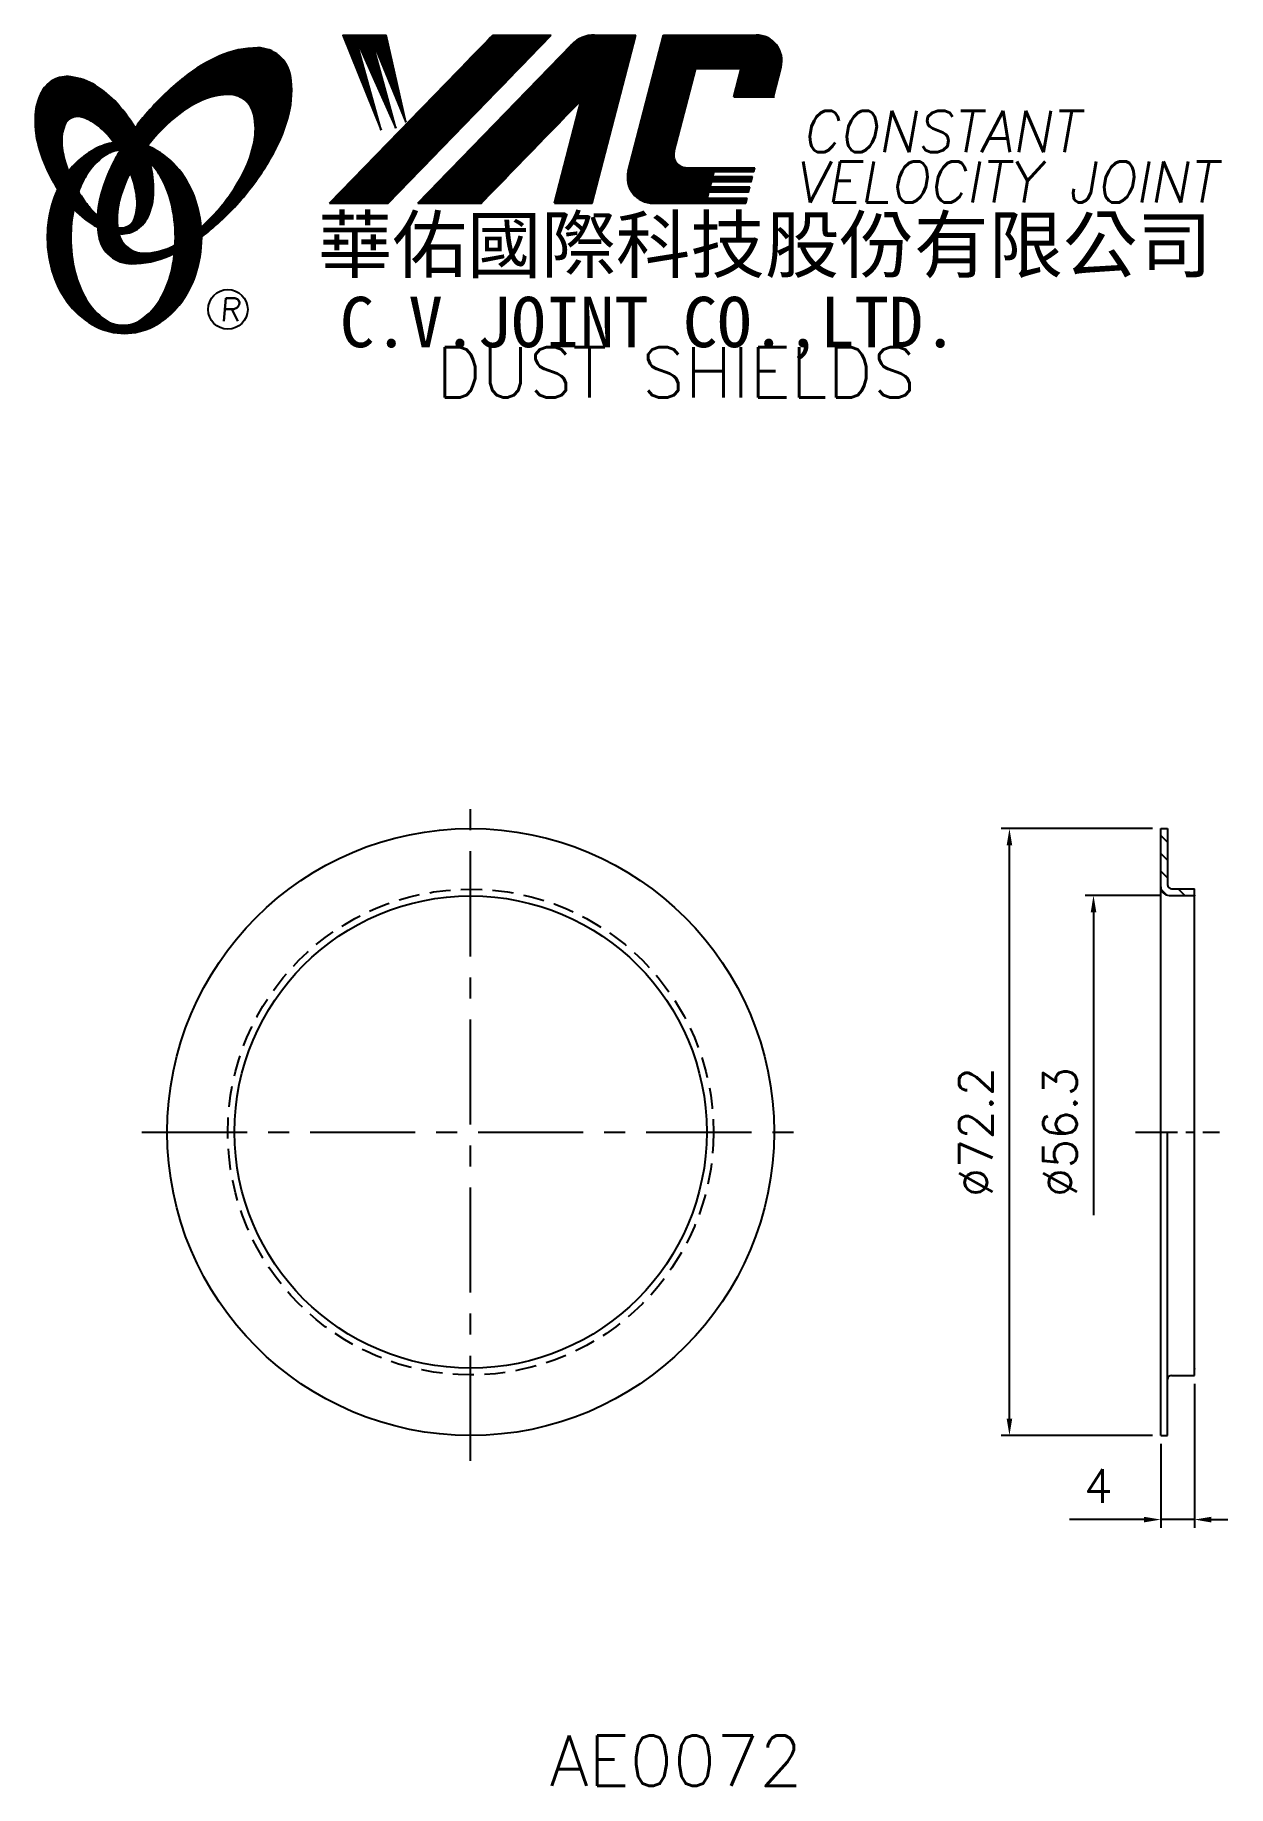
# Model space of a CAD drawing. Extents: x 88 to 230, y 1 to 210.
import ezdxf
from ezdxf.enums import TextEntityAlignment as Align

# ---------------------------------------------------------------- set-up
doc = ezdxf.new("R2010")
doc.units = 0
doc.header["$LTSCALE"] = 10
doc.header["$MEASUREMENT"] = 0
doc.linetypes.add('CENTER', pattern=[2, 1.25, -0.25, 0.25, -0.25])
doc.linetypes.add('HIDDEN', pattern=[0.375, 0.25, -0.125])
doc.layers.get('0').update_dxf_attribs({"linetype": 'CONTINUOUS'})
doc.layers.get('DEFPOINTS').update_dxf_attribs({"linetype": 'CONTINUOUS'})
doc.layers.add('4', color=4, linetype='CONTINUOUS')
doc.styles.add('CHINA', font='KAIU.TTF')
doc.styles.add('ITALICC', font='simplex.shx')
doc.dimstyles.new('STANDARD$0', dxfattribs={"dimtxt": 4, "dimasz": 2, "dimexe": 1, "dimexo": 1, "dimgap": 2, "dimtad": 1, "dimdec": 4, "dimzin": 10, "dimtxsty": 'ITALICC', "dimcen": 2, "dimclrd": 5, "dimclre": 5, "dimclrt": 18, "dimaunit": 1, "dimazin": 3, "dimtp": 0.1, "dimtfac": 0.7, "dimtdec": 4, "dimtmove": 0, "dimatfit": 3, "dimtolj": 1, "dimtzin": 10})
pattern_1 = [(45, (-10.559557, 2.159181), (-0.00883883476, 0.00883883476), [])]
pattern_2 = [(45, (158.030989, -34.145229), (-0.00727476112, 0.00727476112), [])]

# ---------------------------------------------------------------- blocks, each defined once
blk = doc.blocks.new('*D14')
at = {"color": 5, "linetype": 'BYBLOCK'}
for p, q in [((221.4, 115.2), (203.4, 115.2)), ((204.4, 45), (204.4, 113.2)), ((221.4, 43), (203.4, 43))]:
    blk.add_line(p, q, dxfattribs=at)
for points in [[(204.07, 113.2), (204.73, 113.2), (204.4, 115.2)], [(204.07, 45), (204.73, 45), (204.4, 43)]]:
    blk.add_solid(points, dxfattribs=at)
at = {"layer": 'DEFPOINTS', "color": 0, "linetype": 'BYBLOCK'}
for p in [(204.4, 115.2), (222.4, 115.2), (222.4, 43)]:
    blk.add_point(p, dxfattribs=at)
at = {"color": 18, "linetype": 'BYBLOCK', "insert": (200.4, 79.1), "char_height": 4, "attachment_point": 5, "rotation": 90, "style": 'ITALICC'}
blk.add_mtext('\\A1;∅72.2', dxfattribs=at)
blk = doc.blocks.new('*D15')
at = {"color": 5, "linetype": 'BYBLOCK'}
for p, q in [((226.4, 49.15), (226.4, 32)), ((222.4, 42), (222.4, 32)), ((220.4, 33), (211.54, 33)), ((226.4, 33), (222.4, 33)), ((228.4, 33), (230.4, 33))]:
    blk.add_line(p, q, dxfattribs=at)
for points in [[(220.4, 33.33), (220.4, 32.66), (222.4, 33)], [(228.4, 33.33), (228.4, 32.66), (226.4, 33)]]:
    blk.add_solid(points, dxfattribs=at)
at = {"layer": 'DEFPOINTS', "color": 0, "linetype": 'BYBLOCK'}
for p in [(226.4, 50.15), (222.4, 43), (222.4, 33)]:
    blk.add_point(p, dxfattribs=at)
at = {"color": 18, "linetype": 'BYBLOCK', "insert": (214.97, 37), "char_height": 4, "attachment_point": 5, "style": 'ITALICC'}
blk.add_mtext('\\A1;4', dxfattribs=at)
blk = doc.blocks.new('*D16')
at = {"color": 5, "linetype": 'BYBLOCK'}
for p, q in [((222.4, 107.25), (213.4, 107.25)), ((214.4, 105.25), (214.4, 69.19))]:
    blk.add_line(p, q, dxfattribs=at)
blk.add_solid([(214.07, 105.25), (214.73, 105.25), (214.4, 107.25)], dxfattribs=at)
at = {"layer": 'DEFPOINTS', "color": 0, "linetype": 'BYBLOCK'}
for p in [(214.4, 107.25), (223.4, 107.25), (222.4, 50.95)]:
    blk.add_point(p, dxfattribs=at)
at = {"color": 18, "linetype": 'BYBLOCK', "insert": (210.4, 79.1), "char_height": 4, "attachment_point": 5, "rotation": 90, "style": 'ITALICC'}
blk.add_mtext('\\A1;∅56.3', dxfattribs=at)

msp = doc.modelspace()

# ---------------------------------------------------------------- hatches: boundary and pattern name
at = {"layer": '4', "linetype": 'CONTINUOUS'}
h = msp.add_hatch(dxfattribs=at)
h.set_pattern_fill('ANSI31', color=5, scale=0.1, style=0)
h.set_pattern_definition(pattern_1)
h.paths.add_polyline_path([(149.89915, 209.59016), (142.94184, 209.59016), (123.52524, 189.5864), (130.48254, 189.5864)])
h.paths.add_polyline_path([(153.44604, 201.82459), (150.26567, 189.5864), (154.74665, 189.5864), (159.94509, 209.59016), (155.04836, 209.59016, 0.202785967), (152.31429, 208.43375), (134.02015, 189.5864), (141.56707, 189.5864)])
h.paths.add_polyline_path([(167.07315, 205.59175), (172.46687, 205.59175), (171.59785, 202.24773), (176.31467, 202.24773), (177.23139, 205.7753, 0.490800957), (174.28119, 209.59016), (163.24687, 209.59016), (159.03982, 193.40127, 0.490800957), (161.99002, 189.5864), (173.02433, 189.5864), (173.17878, 190.18072), (168.46196, 190.18072), (168.65532, 190.9248), (173.37214, 190.9248), (173.5307, 191.53494), (168.81388, 191.53494), (168.97513, 192.15541), (173.69195, 192.15541), (173.84813, 192.7564), (169.13131, 192.7564), (169.28811, 193.35978), (174.00493, 193.35978), (174.12166, 193.80897), (165.98191, 193.80897, -0.490800957), (164.50681, 195.7164)])
h = msp.add_hatch(dxfattribs=at)
h.set_pattern_fill('ANSI31', color=1, scale=0.1, style=0)
h.set_pattern_definition(pattern_1)
h.paths.add_polyline_path([(130.25721, 209.59016), (125.07988, 209.59016), (129.65065, 198.28643), (126.58471, 209.24441), (131.41945, 198.52208), (128.47144, 209.24441), (132.59866, 199.22905)])
h = msp.add_hatch(dxfattribs=at)
h.set_pattern_fill('ANSI31', color=5, scale=0.082305, style=0)
h.set_pattern_definition([(45, (-10.559557, 2.159181), (-0.00727476112, 0.00727476112), [])])
h.paths.add_polyline_path([(111.47591, 202.52769, -0.172879177), (113.41739, 201.86912, -0.172879177), (114.50468, 200.13107, -0.104527385), (114.53246, 196.80288, -0.065680101), (113.36293, 193.40092, -0.051823203), (110.92251, 189.55853, -0.044272532), (108.24754, 186.7322, -0.020203161), (108.30112, 185.59428, 0.006517006), (108.70568, 185.90635, 0.049863361), (113.2591, 190.31942, 0.049863361), (116.84874, 195.54658, 0.063682799), (118.66978, 200.17393, 0.103597411), (118.85908, 204.7579, 0.177892575), (117.51047, 207.12818, 0.177892575), (114.94808, 208.0615, 0.103597411), (110.46028, 207.10846, 0.063682799), (106.20254, 204.53938, 0.049863361), (101.64911, 200.12632, 0.016070017), (100.37842, 198.52001, -0.007061632), (100.6257, 198.08298, -0.031648676), (101.57828, 196.0464, -0.008069351), (102.01019, 196.61071, -0.051823203), (105.18856, 199.86917, -0.065680101), (108.2305, 201.78952, -0.104527385)])
h.paths.add_polyline_path([(98.40025, 189.36637, -0.065680101), (99.56978, 192.76832, -0.006063428), (99.81372, 193.24334, 0.027613469), (99.08688, 194.83141, 0.017011252), (98.55346, 195.76638, 0.007829282), (98.05948, 194.89916, 0.063682799), (96.23843, 190.27181, 0.103597411), (96.04913, 185.68784, 0.177892575), (97.39774, 183.31756, 0.177892575), (99.96013, 182.38423, 0.103597411), (104.44793, 183.33728, 0.008811776), (105.0749, 183.62736, 0.013922709), (105.15222, 184.59717, -0.009086703), (104.70221, 184.37972, -0.104527385), (101.45679, 183.64156, -0.172879177), (99.51532, 184.30012, -0.172879177), (98.42802, 186.03818, -0.104527385)])
h = msp.add_hatch(dxfattribs=at)
h.set_pattern_fill('ANSI31', color=3, scale=0.082305, style=0)
h.set_pattern_definition(pattern_2)
h.paths.add_polyline_path([(95.67941, 203.57852, 0.106488277), (92.73753, 204.61709, 0.158297415), (90.64733, 204.22205, 0.158297415), (89.188, 202.67436, 0.106488277), (88.47719, 199.63659, 0.071723199), (88.89523, 196.32364, 0.058080454), (90.44022, 192.50825, 0.058080454), (92.82126, 189.15046, 0.071723199), (95.3865, 187.01271, 0.020895977), (95.92669, 186.71072, -0.030777155), (95.91078, 188.08694, -0.042059526), (94.81443, 189.2497, -0.04691039), (93.19526, 191.73085, -0.04691039), (92.06698, 194.47033, -0.060581117), (91.66488, 196.7324, -0.10187153), (91.9765, 198.8206, -0.185892489), (92.75659, 199.71224, -0.185892489), (93.93323, 199.85036, -0.10187153), (95.83088, 198.92483, -0.060581117), (97.46772, 197.31256, -0.04691039), (99.08688, 194.83141, -0.04691039), (100.21516, 192.09192, -0.060581117), (100.61726, 189.82985, -0.10187153), (100.30564, 187.74165, -0.185892489), (99.52555, 186.85001, -0.185892489), (98.34891, 186.71189, -0.002013383), (98.30811, 186.72252, 0.021593804), (98.42802, 186.03818, 0.006477741), (98.44603, 185.96114, 0.14950097), (100.41858, 186.36918, 0.158297415), (101.87791, 187.91687, 0.106488277), (102.58873, 190.95463, 0.071723199), (102.17068, 194.26759, 0.058080454), (100.6257, 198.08298, 0.058080454), (98.24465, 201.44077, 0.071723199)])
h = msp.add_hatch(dxfattribs=at)
h.set_pattern_fill('ANSI31', color=1, scale=0.082305, style=0)
h.set_pattern_definition(pattern_2)
h.paths.add_polyline_path([(96.77303, 195.25507, -0.120168026), (98.46483, 195.90846, 0.016865385), (97.86507, 196.7912, 0.076648372), (95.70884, 196.07228, 0.104809576), (92.62438, 193.55918, 0.005838257), (92.45744, 193.34698, 0.028089978), (93.19526, 191.73085, 0.014237292), (93.63739, 190.9458, -0.045767751), (94.56257, 192.88264, -0.106890197)])
h.paths.add_polyline_path([(92.74167, 185.50045, -0.048711043), (93.07177, 188.88079, -0.007865741), (92.82126, 189.15046, -0.037695478), (91.18539, 191.26922, 0.03042545), (90.66006, 189.96524, 0.080710289), (89.93463, 185.50045, 0.080710289), (90.66006, 181.03566, 0.089265679), (92.62438, 177.44172, 0.104809576), (95.70884, 174.92862, 0.11926607), (99.11803, 174.10369, 0.11926607), (102.52722, 174.92862, 0.104809576), (105.61168, 177.44172, 0.089265679), (107.576, 181.03566, 0.080710289), (108.30144, 185.50045, 0.080710289), (107.576, 189.96524, 0.089265679), (105.61168, 193.55918, 0.104809576), (102.52722, 196.07228, 0.025513357), (101.83399, 196.38503, 0.004818181), (101.57828, 196.0464, -0.023722145), (102.1195, 194.44965, -0.065307489), (103.35468, 192.88264, -0.073950765), (104.66713, 189.68492, -0.060532391), (105.17559, 185.50045, -0.060532391), (104.66713, 181.31599, -0.073950765), (103.35468, 178.11826, -0.106890197), (101.14422, 175.74583, -0.153118262), (98.95863, 175.06046, -0.153118262), (96.77303, 175.74583, -0.106890197), (94.56257, 178.11826, -0.073950765), (93.25012, 181.31599, -0.060532391)])
h = msp.add_hatch(dxfattribs=at)
h.set_pattern_fill('ANSI31', color=5, scale=12, angle=90, style=0)
h.set_pattern_definition([(135, (17.9895, 4.8219), (-1.06066, -1.06066), [])])
h.paths.add_polyline_path([(226.39848, 107.24607), (226.39848, 108.04607), (223.69848, 108.04607, -0.414213562), (223.19848, 108.54607), (223.19848, 115.19607), (222.39848, 115.19607), (222.39848, 108.24607, 0.414213562), (223.39848, 107.24607)])

# ---------------------------------------------------------------- linework, layer by layer
at = {"layer": '4', "color": 5, "linetype": 'CONTINUOUS'}
for p, q in [((123.52524, 189.5864), (142.94184, 209.59016)), ((130.48254, 189.5864), (149.89915, 209.59016)), ((134.02015, 189.5864), (152.31429, 208.43375)), ((142.94184, 209.59016), (149.89915, 209.59016)), ((154.74665, 189.5864), (159.94509, 209.59016)), ((155.04836, 209.59016), (159.94509, 209.59016)), ((159.03982, 193.40127), (163.24687, 209.59016)), ((163.24687, 209.59016), (174.28119, 209.59016)), ((164.50681, 195.7164), (167.07315, 205.59175)), ((167.07315, 205.59175), (172.46687, 205.59175)), ((171.59785, 202.24773), (172.46687, 205.59175)), ((176.31467, 202.24773), (177.23139, 205.7753)), ((171.59785, 202.24773), (176.4651, 202.24773)), ((141.56707, 189.5864), (153.44604, 201.82459)), ((150.26567, 189.5864), (153.44604, 201.82459)), ((165.98191, 193.80897), (174.12166, 193.80897)), ((174.00493, 193.35978), (174.12166, 193.80897)), ((168.81388, 191.53494), (168.97513, 192.15541)), ((168.97513, 192.15541), (173.69195, 192.15541)), ((169.13131, 192.7564), (169.28811, 193.35978)), ((169.13131, 192.7564), (173.84813, 192.7564)), ((169.28811, 193.35978), (174.00493, 193.35978)), ((173.69195, 192.15541), (173.84813, 192.7564)), ((123.52524, 189.5864), (130.48254, 189.5864)), ((134.02015, 189.5864), (141.56707, 189.5864)), ((150.26567, 189.5864), (154.74665, 189.5864)), ((161.99002, 189.5864), (173.02433, 189.5864)), ((168.46196, 190.18072), (168.65532, 190.9248)), ((168.46196, 190.18072), (173.17878, 190.18072)), ((168.65532, 190.9248), (173.37214, 190.9248)), ((168.81388, 191.53494), (173.5307, 191.53494)), ((173.02433, 189.5864), (173.17878, 190.18072)), ((173.37214, 190.9248), (173.5307, 191.53494))]:
    msp.add_line(p, q, dxfattribs=at)
at = {"layer": '4', "color": 1, "linetype": 'CONTINUOUS'}
for p, q in [((125.07988, 209.59016), (129.65065, 198.28643)), ((125.07988, 209.59016), (130.25721, 209.59016)), ((129.65065, 198.28643), (126.58471, 209.24441)), ((126.58471, 209.24441), (131.41945, 198.52208)), ((128.47144, 209.24441), (132.59866, 199.22905)), ((131.41945, 198.52208), (128.47144, 209.24441)), ((132.59866, 199.22905), (130.25721, 209.59016))]:
    msp.add_line(p, q, dxfattribs=at)
at = {"layer": '4', "color": 5, "linetype": 'CENTER'}
for p, q in [((140.29845, 39.99607), (140.29845, 118.19607)), ((101.19845, 79.09607), (179.39845, 79.09607))]:
    msp.add_line(p, q, dxfattribs=at)
at = {"layer": '4', "color": 7, "linetype": 'CONTINUOUS'}
for p, q in [((222.39848, 42.99607), (222.39848, 115.19607)), ((222.39848, 115.19607), (223.19848, 115.19607)), ((223.19848, 115.19607), (223.19848, 108.54607)), ((223.39848, 107.24607), (226.39848, 107.24607)), ((223.69848, 108.04607), (226.39848, 108.04607)), ((226.39848, 50.14607), (226.39848, 108.04607)), ((223.19848, 42.99607), (223.19848, 79.09607)), ((223.69848, 50.14607), (226.39848, 50.14607)), ((222.39848, 42.99607), (223.19848, 42.99607))]:
    msp.add_line(p, q, dxfattribs=at)
at = {"layer": '4', "color": 5, "linetype": 'CENTER', "ltscale": 0.4}
msp.add_line((219.39848, 79.09607), (229.39848, 79.09607), dxfattribs=at)
at = {"layer": '4', "color": 5, "linetype": 'CONTINUOUS'}
for points in [[(108.30112, 185.59428, 0.006517006), (108.70568, 185.90635, 0.049863361), (113.2591, 190.31942, 0.049863361), (116.84874, 195.54658, 0.063682799), (118.66978, 200.17393, 0.103597411), (118.85908, 204.7579, 0.177892575), (117.51047, 207.12818, 0.177892575), (114.94808, 208.0615, 0.103597411), (110.46028, 207.10846, 0.063682799), (106.20254, 204.53938, 0.049863361), (101.64911, 200.12632, 0.016070017), (100.37842, 198.52001)], [(108.24754, 186.7322, 0.044272532), (110.92251, 189.55853, 0.051823203), (113.36293, 193.40092, 0.065680101), (114.53246, 196.80288, 0.104527385), (114.50468, 200.13107, 0.172879177), (113.41739, 201.86912, 0.172879177), (111.47591, 202.52769, 0.104527385), (108.2305, 201.78952, 0.065680101), (105.18856, 199.86917, 0.051823203), (102.01019, 196.61071, 0.008069351), (101.57828, 196.0464)], [(98.55346, 195.76638, 0.007829282), (98.05948, 194.89916, 0.063682799), (96.23843, 190.27181, 0.103597411), (96.04913, 185.68784, 0.177892575), (97.39774, 183.31756, 0.177892575), (99.96013, 182.38423, 0.103597411), (104.44793, 183.33728, 0.008811776), (105.0749, 183.62736, 0.008811776)], [(99.81372, 193.24334, 0.006063428), (99.56978, 192.76832, 0.065680101), (98.40025, 189.36637, 0.104527385), (98.42802, 186.03818, 0.172879177), (99.51532, 184.30012, 0.172879177), (101.45679, 183.64156, 0.104527385), (104.70221, 184.37972, 0.009086703), (105.15222, 184.59717, 0.009086703)]]:
    msp.add_lwpolyline(points, format="xyb", dxfattribs=at)
at = {"layer": '4', "color": 3, "linetype": 'CONTINUOUS'}
for points in [[(98.44603, 185.96114, 0.14950097), (100.41858, 186.36918, 0.158297415), (101.87791, 187.91687, 0.106488277), (102.58873, 190.95463, 0.071723199), (102.17068, 194.26759, 0.058080454), (100.6257, 198.08298, 0.058080454), (98.24465, 201.44077, 0.071723199), (95.67941, 203.57852, 0.106488277), (92.73753, 204.61709, 0.158297415), (90.64733, 204.22205, 0.158297415), (89.188, 202.67436, 0.106488277), (88.47719, 199.63659, 0.071723199), (88.89523, 196.32364, 0.058080454), (90.44022, 192.50825, 0.058080454), (92.82126, 189.15046, 0.071723199), (95.3865, 187.01271, 0.020895977), (95.92669, 186.71072, 0.020895977)], [(98.30811, 186.72252, 0.002013383), (98.34891, 186.71189, 0.185892489), (99.52555, 186.85001, 0.185892489), (100.30564, 187.74165, 0.10187153), (100.61726, 189.82985, 0.060581117), (100.21516, 192.09192, 0.04691039), (99.08688, 194.83141, 0.04691039), (97.46772, 197.31256, 0.060581117), (95.83088, 198.92483, 0.10187153), (93.93323, 199.85036, 0.185892489), (92.75659, 199.71224, 0.185892489), (91.9765, 198.8206, 0.10187153), (91.66488, 196.7324, 0.060581117), (92.06698, 194.47033, 0.04691039), (93.19526, 191.73085, 0.04691039), (94.81443, 189.2497, 0.042059526), (95.91078, 188.08694, 0.042059526)]]:
    msp.add_lwpolyline(points, format="xyb", dxfattribs=at)
at = {"layer": '4', "color": 1, "linetype": 'CONTINUOUS'}
for points in [[(91.18539, 191.26922, 0.03042545), (90.66006, 189.96524, 0.080710289), (89.93463, 185.50045, 0.080710289), (90.66006, 181.03566, 0.089265679), (92.62438, 177.44172, 0.104809576), (95.70884, 174.92862, 0.11926607), (99.11803, 174.10369, 0.11926607), (102.52722, 174.92862, 0.104809576), (105.61168, 177.44172, 0.089265679), (107.576, 181.03566, 0.080710289), (108.30144, 185.50045, 0.080710289), (107.576, 189.96524, 0.089265679), (105.61168, 193.55918, 0.104809576), (102.52722, 196.07228, 0.025513357), (101.83399, 196.38503, 0.025513357)], [(97.86507, 196.7912, 0.076648372), (95.70884, 196.07228, 0.104809576), (92.62438, 193.55918, 0.005838257), (92.45744, 193.34698, 0.005838257)], [(98.46483, 195.90846, 0.120168026), (96.77303, 195.25507, 0.106890197), (94.56257, 192.88264, 0.045767751), (93.63739, 190.9458, 0.045767751)], [(93.07177, 188.88079, 0.048711043), (92.74167, 185.50045, 0.060532391), (93.25012, 181.31599, 0.073950765), (94.56257, 178.11826, 0.106890197), (96.77303, 175.74583, 0.153118262), (98.95863, 175.06046, 0.153118262), (101.14422, 175.74583, 0.106890197), (103.35468, 178.11826, 0.073950765), (104.66713, 181.31599, 0.060532391), (105.17559, 185.50045, 0.060532391), (104.66713, 189.68492, 0.073950765), (103.35468, 192.88264, 0.065307489), (102.1195, 194.44965)]]:
    msp.add_lwpolyline(points, format="xyb", dxfattribs=at)
at = {"layer": '4', "color": 5, "linetype": 'CONTINUOUS'}
msp.add_circle((111.42227, 176.95473), 2.35282, dxfattribs=at)
at = {"layer": '4', "color": 7, "linetype": 'CONTINUOUS'}
for radius in [36.1, 28.09]:
    msp.add_circle((140.29845, 79.09607), radius, dxfattribs=at)
at = {"layer": '4', "color": 5, "linetype": 'HIDDEN'}
msp.add_circle((140.29845, 79.09607), 28.89, dxfattribs=at)
at = {"layer": '4', "color": 5, "linetype": 'CONTINUOUS'}
for centre, radius, start, end in [((155.04836, 205.77992), 3.81024, 90, 135.8533387), ((174.28119, 206.54197), 3.04819, 345.4326059, 90), ((165.98191, 195.33307), 1.5241, 165.4326059, 270), ((161.99002, 192.6346), 3.04819, 165.4326059, 270)]:
    msp.add_arc(centre, radius, start, end, dxfattribs=at)
at = {"layer": '4', "color": 7, "linetype": 'CONTINUOUS'}
for centre, radius, start, end in [((223.69848, 108.54607), 0.5, 180, 270), ((223.39848, 108.24607), 1, 180, 270), ((223.69848, 49.64607), 0.5, 90, 180)]:
    msp.add_arc(centre, radius, start, end, dxfattribs=at)
for p in [(226.39848, 107.24607), (226.39848, 50.94607)]:
    msp.add_point(p, dxfattribs=at)

# ---------------------------------------------------------------- texts
at = {"layer": '4', "color": 5, "linetype": 'CONTINUOUS', "style": 'ITALICC'}
for s, height, oblique, p in [('CONSTANT', 4.9, 10, (179.67405, 195.65687)), ('VELOCITY JOINT', 4.9, 10, (178.79582, 189.66149)), ('R', 2.75625, 5, (110.46359, 175.54513))]:
    msp.add_text(s, height=height, dxfattribs=dict(at, oblique=oblique)).set_placement(p)
at = {"layer": '4', "color": 7, "linetype": 'CONTINUOUS', "style": 'CHINA'}
for s, height, p in [('華佑國際科技股份有限公司', 6.5, (122.11188, 181.39656)), ('C.V.JOINT CO.,LTD.', 6, (124.74051, 172.45034))]:
    msp.add_text(s, height=height, dxfattribs=at).set_placement(p)
at = {"layer": '4', "color": 18, "linetype": 'CONTINUOUS', "style": 'ITALICC'}
for s, p in [('DUST SHIELDS', (164.74324, 166.45752)), ('AE0072', (164.74324, 1.31013))]:
    msp.add_text(s, height=6, dxfattribs=at).set_placement(p, align=Align.CENTER)

# ---------------------------------------------------------------- dimensions: what is measured, and where the dimension line sits
at = {"layer": '4', "color": 7, "linetype": 'CONTINUOUS'}
dim = msp.add_linear_dim(base=(204.39855, 115.19607), p1=(222.39848, 42.99607), p2=(222.39848, 115.19607), angle=90, text='%%C72.2', dimstyle='STANDARD$0', dxfattribs=at)
dim.commit()
dim.dimension.update_dxf_attribs({"geometry": '*D14', "text_midpoint": (200.39855, 79.09607)})
dim = msp.add_linear_dim(base=(214.3985, 107.24607), p1=(222.39848, 50.94607), p2=(223.39848, 107.24607), angle=90, text='%%C56.3', dimstyle='STANDARD$0', override={"dimcen": -2, "dimse1": 1, "dimsd1": 1}, dxfattribs=at)
dim.commit()
dim.dimension.update_dxf_attribs({"geometry": '*D16', "text_midpoint": (210.3985, 79.09607)})
dim = msp.add_linear_dim(base=(222.39848, 32.99603), p1=(226.39848, 50.14607), p2=(222.39848, 42.99607), text='4', dimstyle='STANDARD$0', dxfattribs=at)
dim.commit()
dim.dimension.update_dxf_attribs({"geometry": '*D15', "text_midpoint": (214.96991, 36.99603)})

doc.saveas('drawing.dxf')
